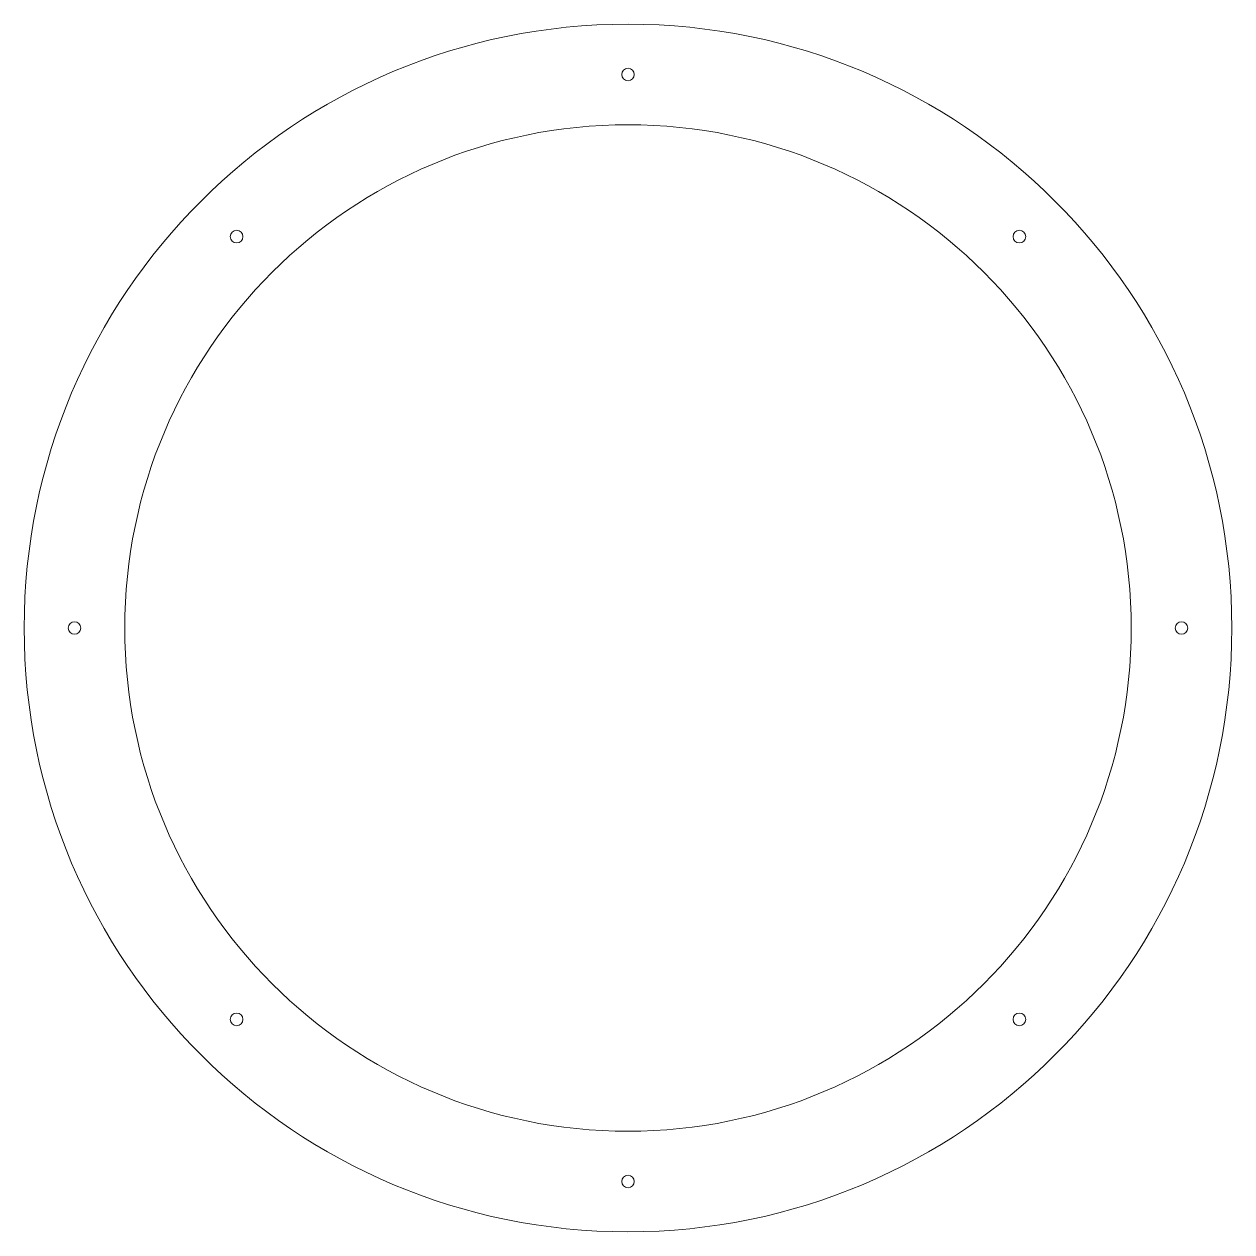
# Model space of a CAD drawing. Header units: inches. Extents: x 0 to 24, y 0 to 24.
import ezdxf

# ---------------------------------------------------------------- set-up
doc = ezdxf.new("R2010")
doc.units = ezdxf.units.IN
doc.header["$MEASUREMENT"] = 0
doc.layers.add('cut', color=6, linetype='Continuous', lineweight=0)
doc.layers.add('etch', color=1, linetype='Continuous', lineweight=0)

msp = doc.modelspace()

# ---------------------------------------------------------------- linework, layer by layer
at = {"layer": 'cut'}
for centre, radius in [((12, 12), 12), ((12, 23), 0.125), ((4.222, 19.778), 0.125), ((19.778, 19.778), 0.125), ((1, 12), 0.125), ((23, 12), 0.125), ((4.222, 4.222), 0.125), ((19.778, 4.222), 0.125), ((12, 1), 0.125)]:
    msp.add_circle(centre, radius, dxfattribs=at)
at = {"layer": 'etch'}
msp.add_circle((12, 12), 10, dxfattribs=at)

doc.saveas('drawing.dxf')
